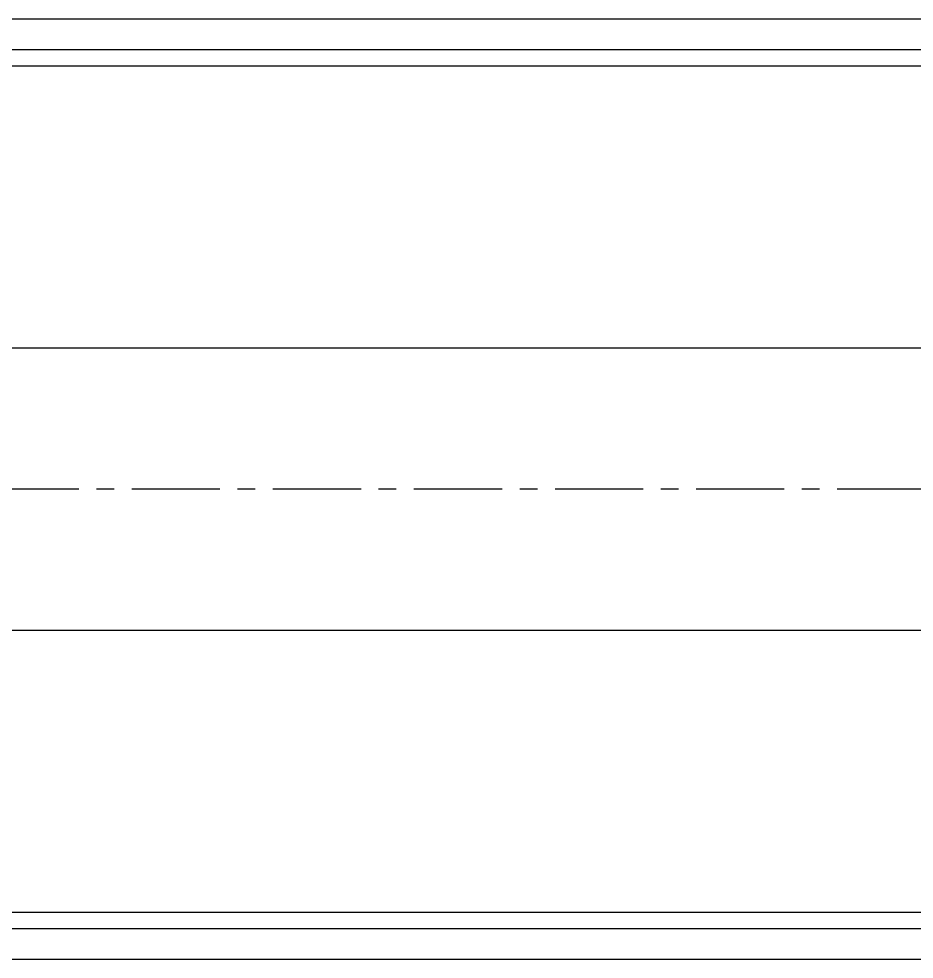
# Model space of a CAD drawing. Extents: x -684 to 8, y -39 to 438.
# Drawn here: x -453.6 to -377.4, y -9.9 to 70.1 of the extents above; entities that cross this region are included whole.
import ezdxf

# ---------------------------------------------------------------- set-up
doc = ezdxf.new("R2010")
doc.units = 0
doc.linetypes.add('CENTER', pattern=[12, 7.5, -1.5, 1.5, -1.5])
doc.linetypes.add('CONTINOUS', pattern=[0])
doc.layers.get('0').update_dxf_attribs({"linetype": 'CONTINUOUS'})
doc.layers.add('CENTER', color=1, linetype='CENTER')

msp = doc.modelspace()

# ---------------------------------------------------------------- linework, layer by layer
at = {"color": 7, "linetype": 'CONTINOUS'}
for p, q in [((-506.957, 70.061), (-5.957, 70.061)), ((-506.957, 67.463), (-5.957, 67.463)), ((-506.957, 66.061), (-5.957, 66.061)), ((-505.957, 42.061), (-6.957, 42.061)), ((-505.957, 18.061), (-6.957, 18.061)), ((-506.957, -5.939), (-5.957, -5.939)), ((-506.957, -7.341), (-5.957, -7.341)), ((-506.957, -9.939), (-5.957, -9.939))]:
    msp.add_line(p, q, dxfattribs=at)
at = {"layer": 'CENTER', "color": 1, "linetype": 'CENTER'}
msp.add_line((-551.985, 30.061), (3.971, 30.061), dxfattribs=at)

doc.saveas('drawing.dxf')
